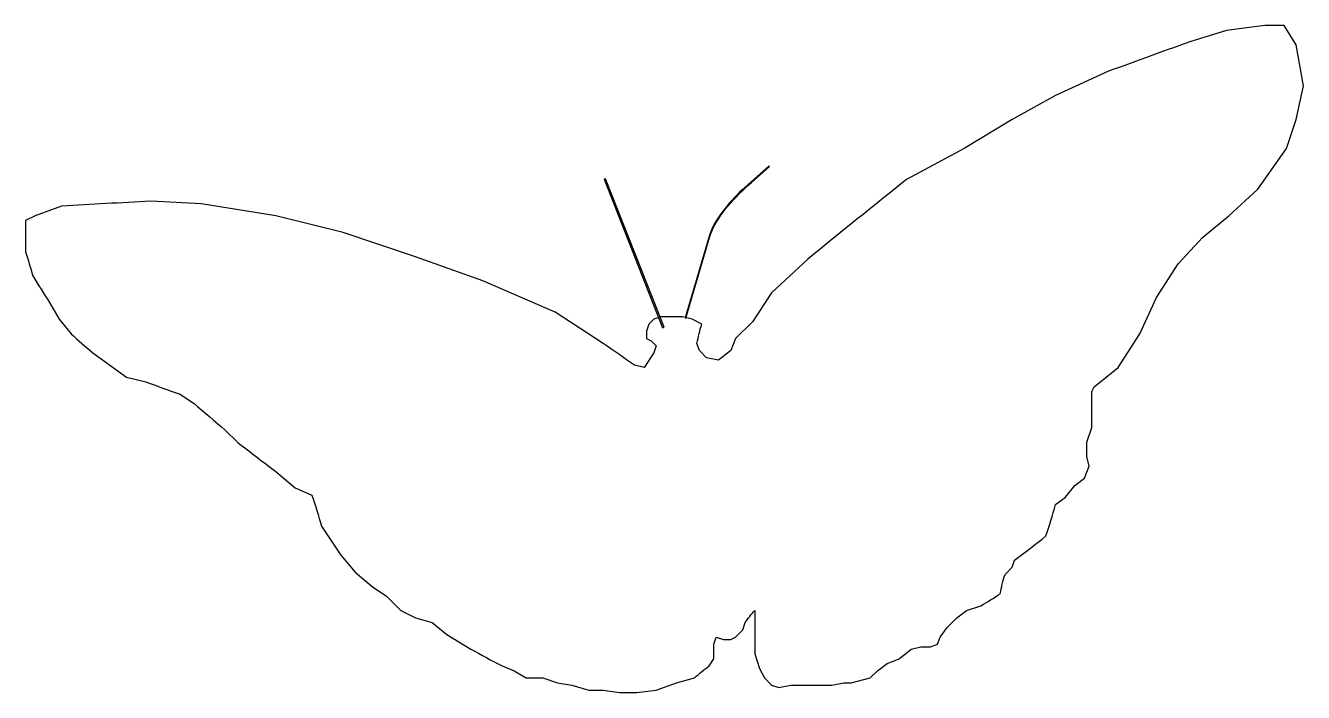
# Model space of a CAD drawing. Header units: centimetres. Extents: x -8.8 to 5.7, y -0.5 to 7.1.
import ezdxf

# ---------------------------------------------------------------- set-up
doc = ezdxf.new("R2010")
doc.units = ezdxf.units.CM
doc.header["$MEASUREMENT"] = 0
doc.layers.add('Layer 1', color=7, linetype='Continuous')

msp = doc.modelspace()

# ---------------------------------------------------------------- linework, layer by layer
at = {"layer": 'Layer 1'}
for points, knots in [([(3.31386, 2.95242), (3.31386, 2.95242), (3.28656, 2.89774), (3.28656, 2.89774), (3.28656, 2.89774), (3.28656, 2.89774), (3.28656, 2.48768), (3.28656, 2.48768), (3.28656, 2.48768), (3.28656, 2.48768), (3.23188, 2.32367), (3.23188, 2.32367), (3.23188, 2.32367), (3.23188, 2.32367), (3.23188, 2.15963), (3.23188, 2.15963), (3.23188, 2.15963), (3.23188, 2.15963), (3.25918, 2.05031), (3.25918, 2.05031), (3.25918, 2.05031), (3.25918, 2.05031), (3.20454, 1.91361), (3.20454, 1.91361), (3.20454, 1.91361), (3.20454, 1.91361), (3.09518, 1.83159), (3.09518, 1.83159), (3.09518, 1.83159), (3.09518, 1.83159), (2.98582, 1.69492), (2.98582, 1.69492), (2.98582, 1.69492), (2.98582, 1.69492), (2.87649, 1.6129), (2.87649, 1.6129), (2.87649, 1.6129), (2.84228, 1.49313), (2.80656, 1.37579), (2.76713, 1.25752), (2.76713, 1.25752), (2.65012, 1.16391), (2.53166, 1.07407), (2.41175, 0.98415), (2.41175, 0.98415), (2.41175, 0.98415), (2.38441, 0.90213), (2.38441, 0.90213), (2.38441, 0.90213), (2.38441, 0.90213), (2.30239, 0.82011), (2.30239, 0.82011), (2.30239, 0.82011), (2.2778, 0.74628), (2.26304, 0.67788), (2.24774, 0.60143), (2.24774, 0.60143), (2.17587, 0.55354), (2.1032, 0.50923), (2.02902, 0.46473), (2.02902, 0.46473), (2.02902, 0.46473), (1.86502, 0.41008), (1.86502, 0.41008), (1.86502, 0.41008), (1.86502, 0.41008), (1.75566, 0.32806), (1.75566, 0.32806), (1.75566, 0.32806), (1.75566, 0.32806), (1.64633, 0.2187), (1.64633, 0.2187), (1.64633, 0.2187), (1.64633, 0.2187), (1.56428, 0.10934), (1.56428, 0.10934), (1.56428, 0.10934), (1.56428, 0.10934), (1.53697, 0.02736), (1.53697, 0.02736), (1.53697, 0.02736), (1.53697, 0.02736), (1.45495, 0.00002), (1.45495, 0.00002), (1.45495, 0.00002), (1.45495, 0.00002), (1.34559, 0.00002), (1.34559, 0.00002), (1.34559, 0.00002), (1.34559, 0.00002), (1.23627, -0.02732), (1.23627, -0.02732), (1.23627, -0.02732), (1.23627, -0.02732), (1.09957, -0.13668), (1.09957, -0.13668), (1.09957, -0.13668), (1.09957, -0.13668), (0.9629, -0.19136), (0.9629, -0.19136), (0.9629, -0.19136), (0.9629, -0.19136), (0.85354, -0.27335), (0.85354, -0.27335), (0.85354, -0.27335), (0.85354, -0.27335), (0.77152, -0.35537), (0.77152, -0.35537), (0.77152, -0.35537), (0.77152, -0.35537), (0.55284, -0.41005), (0.55284, -0.41005), (0.55284, -0.41005), (0.55284, -0.41005), (0.47082, -0.41005), (0.47082, -0.41005), (0.47082, -0.41005), (0.47082, -0.41005), (0.33412, -0.43739), (0.33412, -0.43739), (0.33412, -0.43739), (0.33412, -0.43739), (-0.13059, -0.43739), (-0.13059, -0.43739), (-0.13059, -0.43739), (-0.13059, -0.43739), (-0.26729, -0.46473), (-0.26729, -0.46473), (-0.26729, -0.46473), (-0.26729, -0.46473), (-0.34931, -0.43739), (-0.34931, -0.43739), (-0.34931, -0.43739), (-0.34931, -0.43739), (-0.43129, -0.35537), (-0.43129, -0.35537), (-0.43129, -0.35537), (-0.43129, -0.35537), (-0.48597, -0.24601), (-0.48597, -0.24601), (-0.48597, -0.24601), (-0.48597, -0.24601), (-0.54065, -0.082), (-0.54065, -0.082), (-0.54065, -0.082), (-0.54065, -0.082), (-0.54065, 0.41008), (-0.54065, 0.41008), (-0.54065, 0.41008), (-0.58222, 0.36851), (-0.61467, 0.32051), (-0.65001, 0.27338), (-0.65001, 0.27338), (-0.65001, 0.27338), (-0.67732, 0.19136), (-0.67732, 0.19136), (-0.67732, 0.19136), (-0.67732, 0.19136), (-0.75934, 0.10934), (-0.75934, 0.10934), (-0.75934, 0.10934), (-0.75934, 0.10934), (-0.81402, 0.08204), (-0.81402, 0.08204), (-0.81402, 0.08204), (-0.81402, 0.08204), (-0.89604, 0.08204), (-0.89604, 0.08204), (-0.89604, 0.08204), (-0.89604, 0.08204), (-0.97806, 0.10934), (-0.97806, 0.10934), (-0.97806, 0.10934), (-0.97806, 0.10934), (-1.00536, 0.02736), (-1.00536, 0.02736), (-1.00536, 0.02736), (-1.00536, 0.02736), (-1.00536, -0.13668), (-1.00536, -0.13668), (-1.00536, -0.13668), (-1.00536, -0.13668), (-1.06004, -0.2187), (-1.06004, -0.2187), (-1.06004, -0.2187), (-1.1194, -0.26321), (-1.17169, -0.30298), (-1.22408, -0.35537), (-1.22408, -0.35537), (-1.22408, -0.35537), (-1.42912, -0.41005), (-1.42912, -0.41005), (-1.42912, -0.41005), (-1.42912, -0.41005), (-1.66149, -0.49207), (-1.66149, -0.49207), (-1.66149, -0.49207), (-1.66149, -0.49207), (-1.88017, -0.51941), (-1.88017, -0.51941), (-1.88017, -0.51941), (-1.88017, -0.51941), (-2.07152, -0.51941), (-2.07152, -0.51941), (-2.07152, -0.51941), (-2.07152, -0.51941), (-2.2629, -0.49207), (-2.2629, -0.49207), (-2.2629, -0.49207), (-2.2629, -0.49207), (-2.4269, -0.49207), (-2.4269, -0.49207), (-2.4269, -0.49207), (-2.4269, -0.49207), (-2.61828, -0.43739), (-2.61828, -0.43739), (-2.61828, -0.43739), (-2.61828, -0.43739), (-2.78229, -0.41005), (-2.78229, -0.41005), (-2.78229, -0.41005), (-2.78229, -0.41005), (-2.94633, -0.35537), (-2.94633, -0.35537), (-2.94633, -0.35537), (-2.94633, -0.35537), (-3.13767, -0.35537), (-3.13767, -0.35537), (-3.13767, -0.35537), (-3.13767, -0.35537), (-3.27437, -0.27335), (-3.27437, -0.27335), (-3.27437, -0.27335), (-3.27437, -0.27335), (-3.41104, -0.2187), (-3.41104, -0.2187), (-3.41104, -0.2187), (-3.53194, -0.15824), (-3.64547, -0.08776), (-3.76642, -0.02732), (-3.76642, -0.02732), (-3.76642, -0.02732), (-4.03979, 0.13668), (-4.03979, 0.13668), (-4.03979, 0.13668), (-4.03979, 0.13668), (-4.20383, 0.27338), (-4.20383, 0.27338), (-4.20383, 0.27338), (-4.20383, 0.27338), (-4.39517, 0.32806), (-4.39517, 0.32806), (-4.39517, 0.32806), (-4.39517, 0.32806), (-4.55921, 0.41008), (-4.55921, 0.41008), (-4.55921, 0.41008), (-4.55921, 0.41008), (-4.72322, 0.57409), (-4.72322, 0.57409), (-4.72322, 0.57409), (-4.72322, 0.57409), (-4.88725, 0.68345), (-4.88725, 0.68345), (-4.88725, 0.68345), (-4.88725, 0.68345), (-5.0786, 0.84745), (-5.0786, 0.84745), (-5.0786, 0.84745), (-5.0786, 0.84745), (-5.24264, 1.03883), (-5.24264, 1.03883), (-5.24264, 1.03883), (-5.24264, 1.03883), (-5.46132, 1.36688), (-5.46132, 1.36688), (-5.46132, 1.36688), (-5.49696, 1.48569), (-5.53145, 1.60463), (-5.57068, 1.72226), (-5.57068, 1.72226), (-5.57068, 1.72226), (-5.76203, 1.80425), (-5.76203, 1.80425), (-5.76203, 1.80425), (-5.76203, 1.80425), (-5.95341, 1.96829), (-5.95341, 1.96829), (-5.95341, 1.96829), (-6.1096, 2.08544), (-6.26397, 2.20377), (-6.41812, 2.32367), (-6.41812, 2.32367), (-6.41812, 2.32367), (-6.55482, 2.46034), (-6.55482, 2.46034), (-6.55482, 2.46034), (-6.67272, 2.56142), (-6.79088, 2.66165), (-6.9102, 2.76107), (-6.9102, 2.76107), (-6.9102, 2.76107), (-7.07421, 2.8704), (-7.07421, 2.8704), (-7.07421, 2.8704), (-7.20318, 2.91339), (-7.32955, 2.95933), (-7.45693, 3.0071), (-7.45693, 3.0071), (-7.45693, 3.0071), (-7.67562, 3.06178), (-7.67562, 3.06178), (-7.67562, 3.06178), (-7.67562, 3.06178), (-8.05834, 3.33514), (-8.05834, 3.33514), (-8.05834, 3.33514), (-8.14404, 3.40655), (-8.22553, 3.47498), (-8.3044, 3.55383), (-8.3044, 3.55383), (-8.3044, 3.55383), (-8.44107, 3.71787), (-8.44107, 3.71787), (-8.44107, 3.71787), (-8.44107, 3.71787), (-8.55043, 3.90921), (-8.55043, 3.90921), (-8.55043, 3.90921), (-8.61659, 4.0085), (-8.68024, 4.10736), (-8.74177, 4.20992), (-8.74177, 4.20992), (-8.76797, 4.30164), (-8.79359, 4.39274), (-8.82379, 4.48328), (-8.82379, 4.48328), (-8.82379, 4.48328), (-8.82379, 4.83867), (-8.82379, 4.83867), (-8.82379, 4.83867), (-8.82379, 4.83867), (-8.71443, 4.89335), (-8.71443, 4.89335), (-8.71443, 4.89335), (-8.71443, 4.89335), (-8.41373, 5.00271), (-8.41373, 5.00271), (-8.41373, 5.00271), (-8.07655, 5.02253), (-7.73952, 5.04051), (-7.40225, 5.05735), (-7.40225, 5.05735), (-7.40225, 5.05735), (-6.82818, 5.03005), (-6.82818, 5.03005), (-6.82818, 5.03005), (-6.82818, 5.03005), (-5.98071, 4.89335), (-5.98071, 4.89335), (-5.98071, 4.89335), (-5.98071, 4.89335), (-5.2153, 4.702), (-5.2153, 4.702), (-5.2153, 4.702), (-5.2153, 4.702), (-4.39517, 4.4286), (-4.39517, 4.4286), (-4.39517, 4.4286), (-4.39517, 4.4286), (-3.62976, 4.15524), (-3.62976, 4.15524), (-3.62976, 4.15524), (-3.62976, 4.15524), (-2.80963, 3.79985), (-2.80963, 3.79985), (-2.80963, 3.79985), (-2.80963, 3.79985), (-2.2629, 3.44447), (-2.2629, 3.44447), (-2.2629, 3.44447), (-2.14483, 3.36182), (-2.02735, 3.27832), (-1.90751, 3.19845), (-1.90751, 3.19845), (-1.90751, 3.19845), (-1.79815, 3.17111), (-1.79815, 3.17111), (-1.79815, 3.17111), (-1.79815, 3.17111), (-1.68879, 3.33514), (-1.68879, 3.33514), (-1.68879, 3.33514), (-1.68879, 3.33514), (-1.66149, 3.41713), (-1.66149, 3.41713), (-1.66149, 3.41713), (-1.66149, 3.41713), (-1.71613, 3.47181), (-1.71613, 3.47181), (-1.71613, 3.47181), (-1.71613, 3.47181), (-1.77081, 3.49915), (-1.77081, 3.49915), (-1.77081, 3.49915), (-1.77081, 3.49915), (-1.77081, 3.58117), (-1.77081, 3.58117), (-1.77081, 3.58117), (-1.77081, 3.58117), (-1.74347, 3.66319), (-1.74347, 3.66319), (-1.74347, 3.66319), (-1.74347, 3.66319), (-1.68879, 3.71787), (-1.68879, 3.71787), (-1.68879, 3.71787), (-1.68879, 3.71787), (-1.60681, 3.74518), (-1.60681, 3.74518), (-1.60681, 3.74518), (-1.60681, 3.74518), (-1.36075, 3.74518), (-1.36075, 3.74518), (-1.36075, 3.74518), (-1.36075, 3.74518), (-1.25142, 3.71787), (-1.25142, 3.71787), (-1.25142, 3.71787), (-1.25142, 3.71787), (-1.14206, 3.66319), (-1.14206, 3.66319), (-1.14206, 3.66319), (-1.1667, 3.58924), (-1.18145, 3.5209), (-1.19674, 3.44447), (-1.19674, 3.44447), (-1.19674, 3.44447), (-1.1694, 3.36248), (-1.1694, 3.36248), (-1.1694, 3.36248), (-1.1694, 3.36248), (-1.08738, 3.28046), (-1.08738, 3.28046), (-1.08738, 3.28046), (-1.08738, 3.28046), (-0.95068, 3.25312), (-0.95068, 3.25312), (-0.95068, 3.25312), (-0.95068, 3.25312), (-0.81402, 3.36248), (-0.81402, 3.36248), (-0.81402, 3.36248), (-0.81402, 3.36248), (-0.75934, 3.49915), (-0.75934, 3.49915), (-0.75934, 3.49915), (-0.75934, 3.49915), (-0.56799, 3.69053), (-0.56799, 3.69053), (-0.56799, 3.69053), (-0.56799, 3.69053), (-0.34931, 4.01857), (-0.34931, 4.01857), (-0.34931, 4.01857), (-0.34931, 4.01857), (0.06076, 4.40126), (0.06076, 4.40126), (0.06076, 4.40126), (0.4336, 4.70306), (0.80706, 5.00377), (1.18159, 5.30341), (1.18159, 5.30341), (1.18159, 5.30341), (1.83768, 5.6588), (1.83768, 5.6588), (1.83768, 5.6588), (1.83768, 5.6588), (2.38441, 5.98684), (2.38441, 5.98684), (2.38441, 5.98684), (2.38441, 5.98684), (2.87649, 6.26021), (2.87649, 6.26021), (2.87649, 6.26021), (2.87649, 6.26021), (3.4779, 6.53357), (3.4779, 6.53357), (3.4779, 6.53357), (3.80539, 6.65423), (4.13279, 6.77278), (4.46203, 6.88896), (4.46203, 6.88896), (4.46203, 6.88896), (4.81742, 6.99832), (4.81742, 6.99832), (4.81742, 6.99832), (4.81742, 6.99832), (5.25482, 7.053), (5.25482, 7.053), (5.25482, 7.053), (5.25482, 7.053), (5.47351, 7.053), (5.47351, 7.053), (5.47351, 7.053), (5.47351, 7.053), (5.61017, 6.83428), (5.61017, 6.83428), (5.61017, 6.83428), (5.61017, 6.83428), (5.69219, 6.36957), (5.69219, 6.36957), (5.69219, 6.36957), (5.69219, 6.36957), (5.61017, 5.98684), (5.61017, 5.98684), (5.61017, 5.98684), (5.61017, 5.98684), (5.50085, 5.6588), (5.50085, 5.6588), (5.50085, 5.6588), (5.50085, 5.6588), (5.1728, 5.19405), (5.1728, 5.19405), (5.1728, 5.19405), (5.1728, 5.19405), (4.84476, 4.89335), (4.84476, 4.89335), (4.84476, 4.89335), (4.84476, 4.89335), (4.54405, 4.64732), (4.54405, 4.64732), (4.54405, 4.64732), (4.54405, 4.64732), (4.27066, 4.34662), (4.27066, 4.34662), (4.27066, 4.34662), (4.27066, 4.34662), (4.02463, 3.96389), (4.02463, 3.96389), (4.02463, 3.96389), (4.02463, 3.96389), (3.83329, 3.55383), (3.83329, 3.55383), (3.83329, 3.55383), (3.83329, 3.55383), (3.58723, 3.17111), (3.58723, 3.17111), (3.58723, 3.17111), (3.58723, 3.17111), (3.31386, 2.95242), (3.31386, 2.95242)], [0, 0, 0, 0, 0.00719424, 0.00719424, 0.00719424, 0.00719424, 0.01438849, 0.01438849, 0.01438849, 0.01438849, 0.02158273, 0.02158273, 0.02158273, 0.02158273, 0.02877698, 0.02877698, 0.02877698, 0.02877698, 0.03597122, 0.03597122, 0.03597122, 0.03597122, 0.04316547, 0.04316547, 0.04316547, 0.04316547, 0.05035971, 0.05035971, 0.05035971, 0.05035971, 0.05755396, 0.05755396, 0.05755396, 0.05755396, 0.0647482, 0.0647482, 0.0647482, 0.0647482, 0.07194245, 0.07194245, 0.07194245, 0.07194245, 0.07913669, 0.07913669, 0.07913669, 0.07913669, 0.08633094, 0.08633094, 0.08633094, 0.08633094, 0.09352518, 0.09352518, 0.09352518, 0.09352518, 0.10071942, 0.10071942, 0.10071942, 0.10071942, 0.10791367, 0.10791367, 0.10791367, 0.10791367, 0.11510791, 0.11510791, 0.11510791, 0.11510791, 0.12230216, 0.12230216, 0.12230216, 0.12230216, 0.1294964, 0.1294964, 0.1294964, 0.1294964, 0.13669065, 0.13669065, 0.13669065, 0.13669065, 0.14388489, 0.14388489, 0.14388489, 0.14388489, 0.15107914, 0.15107914, 0.15107914, 0.15107914, 0.15827338, 0.15827338, 0.15827338, 0.15827338, 0.16546763, 0.16546763, 0.16546763, 0.16546763, 0.17266187, 0.17266187, 0.17266187, 0.17266187, 0.17985612, 0.17985612, 0.17985612, 0.17985612, 0.18705036, 0.18705036, 0.18705036, 0.18705036, 0.1942446, 0.1942446, 0.1942446, 0.1942446, 0.20143885, 0.20143885, 0.20143885, 0.20143885, 0.20863309, 0.20863309, 0.20863309, 0.20863309, 0.21582734, 0.21582734, 0.21582734, 0.21582734, 0.22302158, 0.22302158, 0.22302158, 0.22302158, 0.23021583, 0.23021583, 0.23021583, 0.23021583, 0.23741007, 0.23741007, 0.23741007, 0.23741007, 0.24460432, 0.24460432, 0.24460432, 0.24460432, 0.25179856, 0.25179856, 0.25179856, 0.25179856, 0.25899281, 0.25899281, 0.25899281, 0.25899281, 0.26618705, 0.26618705, 0.26618705, 0.26618705, 0.27338129, 0.27338129, 0.27338129, 0.27338129, 0.28057554, 0.28057554, 0.28057554, 0.28057554, 0.28776978, 0.28776978, 0.28776978, 0.28776978, 0.29496403, 0.29496403, 0.29496403, 0.29496403, 0.30215827, 0.30215827, 0.30215827, 0.30215827, 0.30935252, 0.30935252, 0.30935252, 0.30935252, 0.31654676, 0.31654676, 0.31654676, 0.31654676, 0.32374101, 0.32374101, 0.32374101, 0.32374101, 0.33093525, 0.33093525, 0.33093525, 0.33093525, 0.3381295, 0.3381295, 0.3381295, 0.3381295, 0.34532374, 0.34532374, 0.34532374, 0.34532374, 0.35251799, 0.35251799, 0.35251799, 0.35251799, 0.35971223, 0.35971223, 0.35971223, 0.35971223, 0.36690647, 0.36690647, 0.36690647, 0.36690647, 0.37410072, 0.37410072, 0.37410072, 0.37410072, 0.38129496, 0.38129496, 0.38129496, 0.38129496, 0.38848921, 0.38848921, 0.38848921, 0.38848921, 0.39568345, 0.39568345, 0.39568345, 0.39568345, 0.4028777, 0.4028777, 0.4028777, 0.4028777, 0.41007194, 0.41007194, 0.41007194, 0.41007194, 0.41726619, 0.41726619, 0.41726619, 0.41726619, 0.42446043, 0.42446043, 0.42446043, 0.42446043, 0.43165468, 0.43165468, 0.43165468, 0.43165468, 0.43884892, 0.43884892, 0.43884892, 0.43884892, 0.44604317, 0.44604317, 0.44604317, 0.44604317, 0.45323741, 0.45323741, 0.45323741, 0.45323741, 0.46043165, 0.46043165, 0.46043165, 0.46043165, 0.4676259, 0.4676259, 0.4676259, 0.4676259, 0.47482014, 0.47482014, 0.47482014, 0.47482014, 0.48201439, 0.48201439, 0.48201439, 0.48201439, 0.48920863, 0.48920863, 0.48920863, 0.48920863, 0.49640288, 0.49640288, 0.49640288, 0.49640288, 0.50359712, 0.50359712, 0.50359712, 0.50359712, 0.51079137, 0.51079137, 0.51079137, 0.51079137, 0.51798561, 0.51798561, 0.51798561, 0.51798561, 0.52517986, 0.52517986, 0.52517986, 0.52517986, 0.5323741, 0.5323741, 0.5323741, 0.5323741, 0.53956835, 0.53956835, 0.53956835, 0.53956835, 0.54676259, 0.54676259, 0.54676259, 0.54676259, 0.55395683, 0.55395683, 0.55395683, 0.55395683, 0.56115108, 0.56115108, 0.56115108, 0.56115108, 0.56834532, 0.56834532, 0.56834532, 0.56834532, 0.57553957, 0.57553957, 0.57553957, 0.57553957, 0.58273381, 0.58273381, 0.58273381, 0.58273381, 0.58992806, 0.58992806, 0.58992806, 0.58992806, 0.5971223, 0.5971223, 0.5971223, 0.5971223, 0.60431655, 0.60431655, 0.60431655, 0.60431655, 0.61151079, 0.61151079, 0.61151079, 0.61151079, 0.61870504, 0.61870504, 0.61870504, 0.61870504, 0.62589928, 0.62589928, 0.62589928, 0.62589928, 0.63309353, 0.63309353, 0.63309353, 0.63309353, 0.64028777, 0.64028777, 0.64028777, 0.64028777, 0.64748201, 0.64748201, 0.64748201, 0.64748201, 0.65467626, 0.65467626, 0.65467626, 0.65467626, 0.6618705, 0.6618705, 0.6618705, 0.6618705, 0.66906475, 0.66906475, 0.66906475, 0.66906475, 0.67625899, 0.67625899, 0.67625899, 0.67625899, 0.68345324, 0.68345324, 0.68345324, 0.68345324, 0.69064748, 0.69064748, 0.69064748, 0.69064748, 0.69784173, 0.69784173, 0.69784173, 0.69784173, 0.70503597, 0.70503597, 0.70503597, 0.70503597, 0.71223022, 0.71223022, 0.71223022, 0.71223022, 0.71942446, 0.71942446, 0.71942446, 0.71942446, 0.72661871, 0.72661871, 0.72661871, 0.72661871, 0.73381295, 0.73381295, 0.73381295, 0.73381295, 0.74100719, 0.74100719, 0.74100719, 0.74100719, 0.74820144, 0.74820144, 0.74820144, 0.74820144, 0.75539568, 0.75539568, 0.75539568, 0.75539568, 0.76258993, 0.76258993, 0.76258993, 0.76258993, 0.76978417, 0.76978417, 0.76978417, 0.76978417, 0.77697842, 0.77697842, 0.77697842, 0.77697842, 0.78417266, 0.78417266, 0.78417266, 0.78417266, 0.79136691, 0.79136691, 0.79136691, 0.79136691, 0.79856115, 0.79856115, 0.79856115, 0.79856115, 0.8057554, 0.8057554, 0.8057554, 0.8057554, 0.81294964, 0.81294964, 0.81294964, 0.81294964, 0.82014388, 0.82014388, 0.82014388, 0.82014388, 0.82733813, 0.82733813, 0.82733813, 0.82733813, 0.83453237, 0.83453237, 0.83453237, 0.83453237, 0.84172662, 0.84172662, 0.84172662, 0.84172662, 0.84892086, 0.84892086, 0.84892086, 0.84892086, 0.85611511, 0.85611511, 0.85611511, 0.85611511, 0.86330935, 0.86330935, 0.86330935, 0.86330935, 0.8705036, 0.8705036, 0.8705036, 0.8705036, 0.87769784, 0.87769784, 0.87769784, 0.87769784, 0.88489209, 0.88489209, 0.88489209, 0.88489209, 0.89208633, 0.89208633, 0.89208633, 0.89208633, 0.89928058, 0.89928058, 0.89928058, 0.89928058, 0.90647482, 0.90647482, 0.90647482, 0.90647482, 0.91366906, 0.91366906, 0.91366906, 0.91366906, 0.92086331, 0.92086331, 0.92086331, 0.92086331, 0.92805755, 0.92805755, 0.92805755, 0.92805755, 0.9352518, 0.9352518, 0.9352518, 0.9352518, 0.94244604, 0.94244604, 0.94244604, 0.94244604, 0.94964029, 0.94964029, 0.94964029, 0.94964029, 0.95683453, 0.95683453, 0.95683453, 0.95683453, 0.96402878, 0.96402878, 0.96402878, 0.96402878, 0.97122302, 0.97122302, 0.97122302, 0.97122302, 0.97841727, 0.97841727, 0.97841727, 0.97841727, 0.98561151, 0.98561151, 0.98561151, 0.98561151, 1, 1, 1, 1]), ([(-1.33121, 3.73258), (-1.33121, 3.73258), (-1.06211, 4.64752), (-1.06211, 4.64752), (-1.06211, 4.64752), (-1.06211, 4.64752), (-1.06214, 4.64745), (-1.06214, 4.64745), (-1.06214, 4.64745), (-1.006, 4.85337), (-0.83081, 5.04094), (-0.68441, 5.18734), (-0.68441, 5.18734), (-0.68441, 5.18734), (-0.37926, 5.45659), (-0.37926, 5.45659), (-0.37926, 5.45659), (-0.37926, 5.45659), (-0.37422, 5.45091), (-0.37422, 5.45091), (-0.37422, 5.45091), (-0.56082, 5.28626), (-0.75044, 5.13245), (-0.90069, 4.93344), (-0.90069, 4.93344), (-0.96932, 4.84254), (-1.02802, 4.74359), (-1.05478, 4.64545), (-1.05478, 4.64545), (-1.05478, 4.64545), (-1.05481, 4.64538), (-1.05481, 4.64538), (-1.05481, 4.64538), (-1.05481, 4.64538), (-1.32391, 3.73044), (-1.32391, 3.73044), (-1.32391, 3.73044), (-1.32391, 3.73044), (-1.33121, 3.73258), (-1.33121, 3.73258)], [0, 0, 0, 0, 0.09090909, 0.09090909, 0.09090909, 0.09090909, 0.18181818, 0.18181818, 0.18181818, 0.18181818, 0.27272727, 0.27272727, 0.27272727, 0.27272727, 0.36363636, 0.36363636, 0.36363636, 0.36363636, 0.45454545, 0.45454545, 0.45454545, 0.45454545, 0.54545455, 0.54545455, 0.54545455, 0.54545455, 0.63636364, 0.63636364, 0.63636364, 0.63636364, 0.72727273, 0.72727273, 0.72727273, 0.72727273, 0.81818182, 0.81818182, 0.81818182, 0.81818182, 1, 1, 1, 1]), ([(-1.58692, 3.62067), (-1.58692, 3.62067), (-2.2507, 5.30703), (-2.2507, 5.30703), (-2.2507, 5.30703), (-2.2507, 5.30703), (-2.2343, 5.31343), (-2.2343, 5.31343), (-2.2343, 5.31343), (-2.2343, 5.31343), (-1.57052, 3.62707), (-1.57052, 3.62707), (-1.57052, 3.62707), (-1.57052, 3.62707), (-1.58692, 3.62067), (-1.58692, 3.62067)], [0, 0, 0, 0, 0.2, 0.2, 0.2, 0.2, 0.4, 0.4, 0.4, 0.4, 0.6, 0.6, 0.6, 0.6, 1, 1, 1, 1])]:
    msp.add_open_spline(points, degree=3, knots=knots, dxfattribs=at)

doc.saveas('drawing.dxf')
